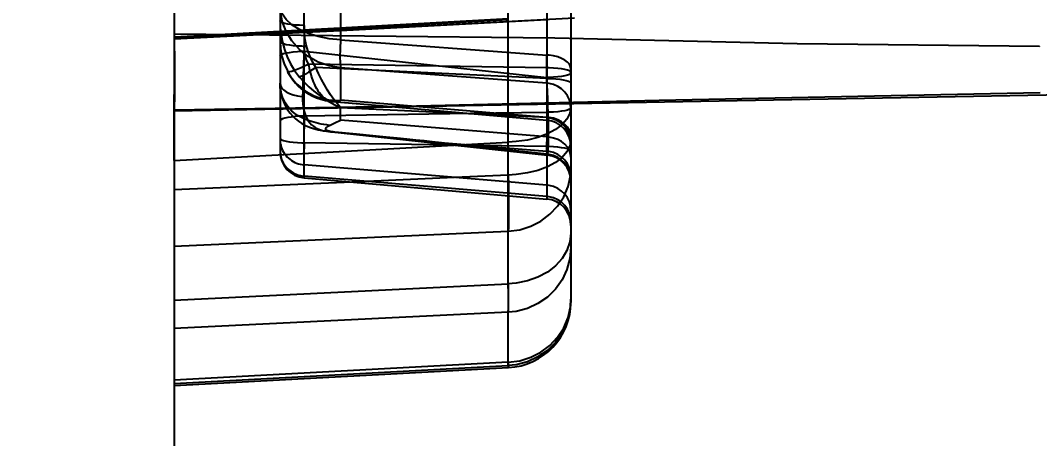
# Model space of a CAD drawing. Header units: millimetres. Extents: x 632 to 3922, y 1402 to 2001.
# Drawn here: x 3702.12 to 3709.85, y 1952.08 to 1955.26 of the extents above; entities that cross this region are included whole.
import ezdxf
from ezdxf.lldxf.tags import DXFTag

# ---------------------------------------------------------------- set-up
doc = ezdxf.new("R2010")
doc.units = ezdxf.units.MM
for name, color, linetype in [('7', 7, 'Continuous'), ('8', 8, 'Continuous'), ('DIM', 7, 'Continuous'), ('H1', 2, 'HIDDEN')]:
    doc.layers.add(name, color=color, linetype=linetype)
doc.styles.add('SY', font='romans.shx', dxfattribs={"width": 0.85, "height": 3, "bigfont": 'ghs.shx'})
tags = doc.linetypes.add('HIDDEN', pattern=[0.375, 0.25, -0.125]).pattern_tags.tags
tags[6:7] = [DXFTag(74, 4), DXFTag(75, 0), DXFTag(340, '0'), DXFTag(46, 1.0), DXFTag(50, 0.0), DXFTag(44, 0.0), DXFTag(45, 0.0)]
tags[4:5] = [DXFTag(74, 4), DXFTag(75, 0), DXFTag(340, '0'), DXFTag(46, 1.0), DXFTag(50, 0.0), DXFTag(44, 0.0), DXFTag(45, 0.0)]
doc.dimstyles.new('BaseStyle', dxfattribs={"dimtxt": 3, "dimasz": 2, "dimexe": 0.6, "dimexo": 0, "dimgap": 1, "dimtad": 1, "dimdsep": 46, "dimtxsty": 'SY', "dimcen": 0, "dimclrd": 3, "dimclre": 3, "dimclrt": 7, "dimaunit": 1, "dimazin": 0, "dimtfac": 1, "dimtmove": 0, "dimatfit": 3, "dimfxl": 1, "dimtolj": 1, "dimtzin": 0, "dimarcsym": 0})

# ---------------------------------------------------------------- blocks, each defined once
blk = doc.blocks.new('*D773')
at = {"layer": 'Defpoints', "color": 0}
for p in [(3690.8239, 1963.7284), (3669.8239, 1938.2284), (3736.3783, 1934.7284)]:
    blk.add_point(p, dxfattribs=at)
at = {"layer": 'DIM', "color": 3, "lineweight": -2}
for p, q in [((3673.8239, 1938.2284), (3664.8168, 1938.2284)), ((3677.8239, 1934.7284), (3673.8239, 1938.2284)), ((3736.3783, 1934.7284), (3677.8239, 1934.7284))]:
    blk.add_line(p, q, dxfattribs=at)
at = {"layer": 'DIM', "color": 7, "insert": (3666.8204, 1940.7284), "char_height": 3, "attachment_point": 5, "style": 'SY', "bg_fill": 3, "box_fill_scale": 1.1, "bg_fill_color": 256, "bg_fill_true_color": 13158600, "bg_fill_transparency": 0}
blk.add_mtext('\\A1;29', dxfattribs=at)
blk = doc.blocks.new('*D774')
at = {"layer": 'Defpoints', "color": 0}
for p in [(3690.8239, 1963.7284), (3669.8239, 1947.7284), (3751.5876, 1947.7284)]:
    blk.add_point(p, dxfattribs=at)
at = {"layer": 'DIM', "color": 3, "lineweight": -2}
blk.add_line((3751.5876, 1947.7284), (3665.0596, 1947.7284), dxfattribs=at)
at = {"layer": 'DIM', "color": 7, "insert": (3666.9418, 1950.2284), "char_height": 3, "attachment_point": 5, "style": 'SY', "bg_fill": 3, "box_fill_scale": 1.1, "bg_fill_color": 256, "bg_fill_true_color": 13158600, "bg_fill_transparency": 0}
blk.add_mtext('\\A1;16', dxfattribs=at)

msp = doc.modelspace()

# ---------------------------------------------------------------- linework, layer by layer
at = {"layer": '7'}
for p, q in [((3703.2843, 1956.3508), (3703.2843, 1955.1531)), ((3703.2843, 1955.1531), (3703.2843, 1954.577)), ((3710.2819, 1954.6958), (3703.2843, 1954.5658)), ((3703.2843, 1954.577), (3703.2843, 1954.5658)), ((3703.2843, 1954.577), (3703.2843, 1954.577)), ((3703.2843, 1954.5658), (3703.2843, 1944.732))]:
    msp.add_line(p, q, dxfattribs=at)
msp.add_polyline3d([(3703.2843, 1955.153, 0), (3703.2846, 1955.1163, 0), (3703.2848, 1955.0796, 0), (3703.285, 1955.0429, 0), (3703.2852, 1955.0066, 0), (3703.2854, 1954.9708, 0), (3703.2855, 1954.9357, 0), (3703.2856, 1954.9015, 0), (3703.2857, 1954.8682, 0), (3703.2857, 1954.8361, 0), (3703.2857, 1954.8053, 0), (3703.2857, 1954.7757, 0), (3703.2857, 1954.7471, 0), (3703.2856, 1954.7197, 0), (3703.2855, 1954.6938, 0), (3703.2854, 1954.6694, 0), (3703.2852, 1954.6468, 0), (3703.285, 1954.6261, 0), (3703.2848, 1954.6074, 0), (3703.2846, 1954.591, 0), (3703.2843, 1954.577, 0)], dxfattribs=at)
at = {"layer": '8'}
for points in [[(3709.8543, 1955.0582, 0), (3708.0148, 1955.0785, 0), (3706.1749, 1955.1227, 0), (3703.2843, 1955.153, 0)], [(3709.8544, 1955.056, 0), (3709.8543, 1955.0582, 0)], [(3703.2843, 1954.577, 0), (3705.1245, 1954.6078, 0), (3706.9652, 1954.6501, 0), (3709.8574, 1954.7096, 0)]]:
    msp.add_polyline3d(points, dxfattribs=at)
at = {"layer": 'H1'}
for p, q in [((3706.2963, 1957.6), (3706.2963, 1953.6397)), ((3705.8206, 1953.2538), (3705.8206, 1957.2142)), ((3704.0875, 1956.8342), (3704.0875, 1955.2542)), ((3704.2708, 1955.2183), (3704.2708, 1956.6324)), ((3706.113, 1956.2255), (3706.113, 1954.8165)), ((3704.5457, 1955.3834), (3704.5457, 1955.11)), ((3704.0875, 1955.2542), (3704.0875, 1954.7795)), ((3704.2708, 1955.2183), (3704.2708, 1955.0222)), ((3704.5457, 1955.1812), (3706.113, 1955.2634)), ((3704.2843, 1955.1675), (3704.5457, 1955.1812)), ((3704.5457, 1955.11), (3706.113, 1954.9931)), ((3704.2708, 1954.3266), (3704.2708, 1955.0222)), ((3704.2708, 1955.0222), (3706.113, 1954.8228)), ((3706.113, 1954.8967), (3704.3041, 1954.9251)), ((3706.113, 1954.8165), (3704.3597, 1954.8989)), ((3704.5457, 1954.8967), (3704.5457, 1954.6493)), ((3706.113, 1954.7798), (3704.5457, 1954.8967)), ((3706.113, 1954.8165), (3706.113, 1954.5214)), ((3704.0875, 1954.7795), (3704.0875, 1954.3625)), ((3704.4875, 1954.6401), (3704.9004, 1954.604)), ((3705.0541, 1954.6066), (3704.5457, 1954.6493)), ((3704.5457, 1954.595), (3706.113, 1954.5214)), ((3704.5457, 1954.4995), (3704.5457, 1954.595)), ((3704.9004, 1954.604), (3705.5338, 1954.5486)), ((3705.7118, 1954.5514), (3705.0541, 1954.6066)), ((3705.5338, 1954.5486), (3706.113, 1954.4979)), ((3706.113, 1954.5177), (3705.7118, 1954.5514)), ((3706.113, 1954.5214), (3706.113, 1954.3709)), ((3706.113, 1954.3709), (3704.5457, 1954.4995)), ((3704.0875, 1954.3625), (3704.0875, 1954.2601)), ((3704.4588, 1954.4119), (3706.1171, 1954.2324)), ((3706.113, 1954.3709), (3706.113, 1954.2977)), ((3705.4125, 1954.3087), (3704.2708, 1954.3266)), ((3704.2708, 1954.0601), (3704.2708, 1954.3266)), ((3705.243, 1954.3349), (3706.113, 1954.2635)), ((3706.113, 1954.2407), (3705.243, 1954.3349)), ((3705.4976, 1954.3073), (3705.4125, 1954.3087)), ((3705.598, 1954.3058), (3705.4976, 1954.3073)), ((3706.113, 1954.2977), (3705.598, 1954.3058)), ((3706.113, 1954.2977), (3706.113, 1954.2557)), ((3706.113, 1954.2635), (3706.113, 1954.2407)), ((3706.113, 1954.2407), (3706.113, 1953.8989)), ((3706.113, 1953.9187), (3704.2708, 1954.0733)), ((3704.2708, 1954.0601), (3706.113, 1953.8989)), ((3705.4109, 1954.0632), (3704.6327, 1954.0284)), ((3705.8206, 1954.0815), (3705.4109, 1954.0632)), ((3704.6327, 1954.0284), (3703.2843, 1953.9682)), ((3703.2843, 1953.5408), (3705.8206, 1953.6541)), ((3706.2963, 1953.532), (3706.2963, 1953.1265)), ((3703.2843, 1953.1291), (3705.8206, 1953.2538)), ((3705.8206, 1953.2538), (3705.8206, 1953.0385)), ((3705.8206, 1953.0385), (3703.2843, 1952.9138)), ((3705.8206, 1952.633), (3705.8206, 1953.0385)), ((3705.8206, 1952.6582), (3703.2843, 1952.5219)), ((3703.2843, 1952.4966), (3705.8206, 1952.633)), ((3703.2843, 1952.481), (3705.8212, 1952.6174))]:
    msp.add_line(p, q, dxfattribs=at)
for points in [[(3704.5457, 1954.8967, 0), (3704.4596, 1954.9113, 0), (3704.3773, 1954.94, 0), (3704.3016, 1954.982, 0), (3704.2345, 1955.036, 0), (3704.1783, 1955.1003, 0), (3704.1345, 1955.173, 0), (3704.1046, 1955.2518, 0), (3704.0894, 1955.3345, 0), (3704.0875, 1955.3765, 0)], [(3704.5457, 1955.11, 0), (3704.4596, 1955.118, 0), (3704.3773, 1955.134, 0), (3704.3016, 1955.1573, 0), (3704.2345, 1955.1873, 0), (3704.1783, 1955.223, 0), (3704.1345, 1955.2634, 0), (3704.1046, 1955.3072, 0), (3704.0894, 1955.3531, 0), (3704.0875, 1955.3765, 0)], [(3705.8219, 1955.2682, 0), (3703.5796, 1955.1453, 0)], [(3705.8206, 1955.2602, 0), (3704.8154, 1955.206, 0), (3703.7401, 1955.1482, 0)], [(3704.2708, 1955.2183, 0), (3704.2363, 1955.2194, 0), (3704.2034, 1955.2215, 0), (3704.1731, 1955.2246, 0), (3704.1463, 1955.2287, 0), (3704.1238, 1955.2335, 0), (3704.1063, 1955.2389, 0), (3704.0943, 1955.2448, 0), (3704.0883, 1955.251, 0), (3704.0875, 1955.2542, 0)], [(3704.0875, 1955.2542, 0), (3704.0895, 1955.1999, 0), (3704.0955, 1955.1453, 0), (3704.1058, 1955.0904, 0), (3704.1208, 1955.0355, 0), (3704.1408, 1954.9808, 0), (3704.1663, 1954.927, 0), (3704.1978, 1954.8748, 0), (3704.2356, 1954.8252, 0)], [(3704.3597, 1954.8989, 0), (3704.3333, 1954.9425, 0), (3704.3131, 1954.9863, 0), (3704.298, 1955.0289, 0), (3704.2871, 1955.07, 0), (3704.2795, 1955.1092, 0), (3704.2745, 1955.1468, 0), (3704.2717, 1955.1831, 0), (3704.2708, 1955.2183, 0)], [(3704.2843, 1955.1675, 0), (3706.3226, 1955.2763, 0)], [(3703.7401, 1955.1482, 0), (3703.2843, 1955.1237, 0)], [(3703.2843, 1955.1156, 0), (3703.8837, 1955.1466, 0)], [(3703.5796, 1955.1453, 0), (3703.2844, 1955.1291, 0)], [(3703.8837, 1955.1466, 0), (3704.2841, 1955.1675, 0), (3704.2843, 1955.1675, 0)], [(3704.0875, 1955.0981, 0), (3704.0905, 1955.0918, 0), (3704.0996, 1955.0857, 0), (3704.1144, 1955.0801, 0), (3704.1345, 1955.0749, 0), (3704.1592, 1955.0705, 0), (3704.1879, 1955.0669, 0), (3704.2196, 1955.0642, 0), (3704.2534, 1955.0626, 0), (3704.2708, 1955.0622, 0)], [(3704.0875, 1955.0981, 0), (3704.091, 1955.0398, 0), (3704.1016, 1954.9824, 0), (3704.119, 1954.9265, 0), (3704.1431, 1954.8729, 0)], [(3704.3041, 1954.9251, 0), (3704.2897, 1954.9577, 0), (3704.2793, 1954.9917, 0), (3704.2729, 1955.0267, 0), (3704.2708, 1955.0622, 0)], [(3704.5457, 1955.11, 0), (3704.5435, 1955.0404, 0), (3704.5427, 1954.9811, 0), (3704.5434, 1954.9338, 0), (3704.5454, 1954.8999, 0), (3704.5457, 1954.8967, 0)], [(3704.0875, 1954.9863, 0), (3704.0905, 1954.9926, 0), (3704.0996, 1954.9986, 0), (3704.1144, 1955.0043, 0), (3704.1345, 1955.0095, 0), (3704.1592, 1955.0139, 0), (3704.1879, 1955.0175, 0), (3704.2196, 1955.0202, 0), (3704.2534, 1955.0218, 0), (3704.2708, 1955.0222, 0)], [(3704.2708, 1955.0222, 0), (3704.2687, 1954.9781, 0), (3704.2667, 1954.9337, 0), (3704.2649, 1954.8892, 0), (3704.2632, 1954.8451, 0), (3704.2618, 1954.8016, 0), (3704.2606, 1954.7592, 0), (3704.2596, 1954.7182, 0), (3704.2588, 1954.6788, 0)], [(3706.2963, 1954.8864, 0), (3706.2932, 1954.905, 0), (3706.2842, 1954.923, 0), (3706.2694, 1954.94, 0), (3706.2493, 1954.9552, 0), (3706.2246, 1954.9684, 0), (3706.1959, 1954.9791, 0), (3706.1642, 1954.987, 0), (3706.1304, 1954.9918, 0), (3706.113, 1954.9931, 0)], [(3706.113, 1954.7798, 0), (3706.1135, 1954.7945, 0), (3706.1139, 1954.8129, 0), (3706.1141, 1954.835, 0), (3706.1142, 1954.8606, 0), (3706.1141, 1954.8895, 0), (3706.1139, 1954.9213, 0), (3706.1135, 1954.956, 0), (3706.113, 1954.9931, 0)], [(3704.1431, 1954.8729, 0), (3704.1436, 1954.8684, 0), (3704.1496, 1954.8668, 0), (3704.1608, 1954.868, 0), (3704.177, 1954.8721, 0), (3704.1975, 1954.8788, 0), (3704.2217, 1954.8881, 0), (3704.249, 1954.8995, 0), (3704.2785, 1954.9129, 0), (3704.3041, 1954.9251, 0)], [(3704.3597, 1954.8989, 0), (3704.3314, 1954.8803, 0), (3704.3046, 1954.8634, 0), (3704.2799, 1954.8486, 0), (3704.2582, 1954.8364, 0), (3704.2401, 1954.8273, 0), (3704.2356, 1954.8252, 0)], [(3704.4875, 1954.6401, 0), (3704.4698, 1954.6431, 0), (3704.4533, 1954.6487, 0), (3704.4372, 1954.6571, 0), (3704.4242, 1954.6661, 0), (3704.4115, 1954.677, 0), (3704.3991, 1954.6901, 0), (3704.3871, 1954.7052, 0), (3704.3802, 1954.7151, 0), (3704.3735, 1954.7257, 0), (3704.3669, 1954.7371, 0), (3704.3605, 1954.7491, 0), (3704.3542, 1954.7621, 0), (3704.3481, 1954.7757, 0), (3704.3422, 1954.7901, 0), (3704.3366, 1954.8052, 0), (3704.3319, 1954.8186, 0), (3704.3274, 1954.8325, 0), (3704.3231, 1954.8468, 0), (3704.319, 1954.8615, 0), (3704.315, 1954.8769, 0), (3704.3112, 1954.8926, 0), (3704.3075, 1954.9087, 0), (3704.3041, 1954.9251, 0)], [(3704.5457, 1954.595, 0), (3704.5205, 1954.6241, 0), (3704.4956, 1954.6558, 0), (3704.4711, 1954.6901, 0), (3704.4472, 1954.7269, 0), (3704.4239, 1954.7663, 0), (3704.4014, 1954.8082, 0), (3704.3799, 1954.8524, 0), (3704.3597, 1954.8989, 0)], [(3706.2963, 1954.8608, 0), (3706.2932, 1954.867, 0), (3706.2842, 1954.8731, 0), (3706.2694, 1954.8788, 0), (3706.2493, 1954.8839, 0), (3706.2246, 1954.8884, 0), (3706.1959, 1954.892, 0), (3706.1642, 1954.8946, 0), (3706.1304, 1954.8963, 0), (3706.113, 1954.8967, 0)], [(3704.1431, 1954.8729, 0), (3704.1549, 1954.8518, 0), (3704.1678, 1954.8314, 0), (3704.182, 1954.8118, 0), (3704.1972, 1954.7931, 0), (3704.2163, 1954.7725, 0), (3704.2367, 1954.7534, 0), (3704.2585, 1954.7357, 0), (3704.2814, 1954.7195, 0), (3704.3134, 1954.7006, 0), (3704.347, 1954.6845, 0), (3704.3825, 1954.6713, 0), (3704.4192, 1954.6611, 0), (3704.4266, 1954.6595, 0)], [(3704.1441, 1954.8671, 0), (3704.1511, 1954.8542, 0), (3704.1662, 1954.8294, 0), (3704.1836, 1954.8047, 0), (3704.2039, 1954.7801, 0), (3704.2261, 1954.7569, 0), (3704.2492, 1954.7363, 0), (3704.275, 1954.7166, 0), (3704.303, 1954.6984, 0), (3704.3324, 1954.6826, 0), (3704.364, 1954.6688, 0), (3704.3975, 1954.6572, 0), (3704.4328, 1954.6482, 0), (3704.4702, 1954.642, 0), (3704.4876, 1954.6401, 0)], [(3704.2356, 1954.8252, 0), (3704.2703, 1954.7872, 0), (3704.3067, 1954.7518, 0), (3704.3445, 1954.7191, 0), (3704.3834, 1954.689, 0), (3704.4231, 1954.6616, 0), (3704.4635, 1954.6368, 0), (3704.5044, 1954.6146, 0), (3704.5457, 1954.595, 0)], [(3706.2963, 1954.8587, 0), (3706.2932, 1954.8524, 0), (3706.2842, 1954.8464, 0), (3706.2694, 1954.8407, 0), (3706.2493, 1954.8355, 0), (3706.2246, 1954.8311, 0), (3706.1959, 1954.8275, 0), (3706.1642, 1954.8248, 0), (3706.1304, 1954.8232, 0), (3706.113, 1954.8228, 0)], [(3706.1171, 1954.2324, 0), (3706.1193, 1954.2351, 0), (3706.1212, 1954.2437, 0), (3706.1228, 1954.2581, 0), (3706.1241, 1954.2784, 0), (3706.1251, 1954.3042, 0), (3706.1257, 1954.3353, 0), (3706.1259, 1954.3712, 0), (3706.1258, 1954.4117, 0), (3706.1253, 1954.456, 0), (3706.1245, 1954.5037, 0), (3706.1233, 1954.554, 0), (3706.1218, 1954.6064, 0), (3706.12, 1954.6601, 0), (3706.1179, 1954.7145, 0), (3706.1155, 1954.769, 0), (3706.113, 1954.8228, 0)], [(3706.113, 1954.8165, 0), (3706.1475, 1954.8154, 0), (3706.1804, 1954.8132, 0), (3706.2107, 1954.8101, 0), (3706.2375, 1954.8061, 0), (3706.26, 1954.8013, 0), (3706.2775, 1954.7958, 0), (3706.2894, 1954.7899, 0), (3706.2955, 1954.7837, 0), (3706.2963, 1954.7806, 0)], [(3706.113, 1954.8165, 0), (3706.1138, 1954.7324, 0), (3706.1141, 1954.6536, 0), (3706.1138, 1954.5825, 0), (3706.113, 1954.5214, 0)], [(3704.4639, 1954.4587, 0), (3704.4421, 1954.4618, 0), (3704.4207, 1954.4652, 0), (3704.3995, 1954.469, 0), (3704.3787, 1954.4734, 0), (3704.3431, 1954.4822, 0), (3704.3089, 1954.4929, 0), (3704.276, 1954.5058, 0), (3704.245, 1954.5208, 0), (3704.2212, 1954.5347, 0), (3704.1989, 1954.5503, 0), (3704.1781, 1954.5676, 0), (3704.1591, 1954.5866, 0), (3704.143, 1954.606, 0), (3704.1287, 1954.6268, 0), (3704.1163, 1954.6493, 0), (3704.106, 1954.6732, 0), (3704.098, 1954.6979, 0), (3704.0922, 1954.7238, 0), (3704.0887, 1954.7511, 0), (3704.0875, 1954.7795, 0)], [(3704.0875, 1954.7795, 0), (3704.0905, 1954.7618, 0), (3704.0996, 1954.7447, 0), (3704.1144, 1954.7286, 0), (3704.1345, 1954.714, 0), (3704.1592, 1954.7015, 0), (3704.1879, 1954.6913, 0), (3704.2196, 1954.6838, 0), (3704.2534, 1954.6792, 0), (3704.2588, 1954.6788, 0)], [(3704.0875, 1954.7793, 0), (3704.0875, 1954.7786, 0), (3704.0888, 1954.7464, 0), (3704.0931, 1954.7122, 0), (3704.0995, 1954.6819, 0), (3704.108, 1954.6535, 0), (3704.1185, 1954.627, 0), (3704.1318, 1954.6001, 0), (3704.1428, 1954.5816, 0)], [(3706.2963, 1954.588, 0), (3706.2932, 1954.6214, 0), (3706.2842, 1954.6538, 0), (3706.2694, 1954.6843, 0), (3706.2493, 1954.7118, 0), (3706.2246, 1954.7355, 0), (3706.1959, 1954.7548, 0), (3706.1642, 1954.769, 0), (3706.1304, 1954.7777, 0), (3706.113, 1954.7798, 0)], [(3703.2843, 1954.573, 0), (3703.2843, 1954.5835, 0), (3703.2843, 1954.694, 0)], [(3704.2588, 1954.6788, 0), (3704.259, 1954.6505, 0), (3704.2607, 1954.6232, 0), (3704.264, 1954.5969, 0), (3704.2663, 1954.5838, 0)], [(3704.2663, 1954.5838, 0), (3704.2689, 1954.5719, 0), (3704.275, 1954.55, 0), (3704.2825, 1954.5295, 0), (3704.2914, 1954.5105, 0), (3704.3019, 1954.493, 0), (3704.3134, 1954.4777, 0), (3704.3262, 1954.464, 0), (3704.3405, 1954.452, 0), (3704.3562, 1954.4415, 0), (3704.3744, 1954.4322, 0), (3704.3943, 1954.4246, 0), (3704.4163, 1954.4186, 0), (3704.4282, 1954.4162, 0), (3704.4406, 1954.4142, 0), (3704.4547, 1954.4124, 0), (3704.4584, 1954.4119, 0)], [(3704.4266, 1954.6595, 0), (3704.4564, 1954.6541, 0), (3704.4945, 1954.65, 0), (3704.5237, 1954.6489, 0), (3704.5362, 1954.649, 0), (3704.541, 1954.6491, 0), (3704.5416, 1954.6491, 0), (3704.5457, 1954.6493, 0)], [(3706.2963, 1954.5987, 0), (3706.2887, 1954.5523, 0), (3706.266, 1954.5072, 0), (3706.229, 1954.465, 0), (3706.1788, 1954.4268, 0), (3706.117, 1954.3938, 0), (3706.0453, 1954.3671, 0), (3705.966, 1954.3473, 0), (3705.8815, 1954.3353, 0), (3705.8206, 1954.3316, 0)], [(3706.2963, 1954.5936, 0), (3706.2932, 1954.5873, 0), (3706.2842, 1954.5813, 0), (3706.2694, 1954.5756, 0), (3706.2493, 1954.5704, 0), (3706.2246, 1954.566, 0), (3706.1959, 1954.5624, 0), (3706.1642, 1954.5597, 0), (3706.1304, 1954.5581, 0), (3706.113, 1954.5577, 0)], [(3703.2843, 1954.1926, 0), (3703.2843, 1954.3314, 0), (3703.2843, 1954.4621, 0), (3703.2843, 1954.573, 0)], [(3704.2708, 1954.5288, 0), (3704.2363, 1954.5277, 0), (3704.2034, 1954.5255, 0), (3704.1731, 1954.5224, 0), (3704.1463, 1954.5183, 0), (3704.1238, 1954.5135, 0), (3704.1063, 1954.5081, 0), (3704.0943, 1954.5022, 0), (3704.0883, 1954.496, 0), (3704.0875, 1954.4929, 0)], [(3704.1428, 1954.5816, 0), (3704.1473, 1954.5747, 0), (3704.1651, 1954.5508, 0), (3704.1848, 1954.5286, 0), (3704.2062, 1954.5085, 0), (3704.2288, 1954.4905, 0), (3704.2537, 1954.474, 0), (3704.2808, 1954.4591, 0), (3704.3104, 1954.4458, 0), (3704.3425, 1954.4345, 0), (3704.3778, 1954.425, 0), (3704.419, 1954.4171, 0), (3704.4589, 1954.4119, 0)], [(3705.5338, 1954.5486, 0), (3704.2708, 1954.5288, 0)], [(3704.2708, 1954.5288, 0), (3704.2708, 1954.5287, 0), (3704.2708, 1954.5022, 0), (3704.2708, 1954.4752, 0), (3704.2708, 1954.4477, 0), (3704.2708, 1954.4327, 0)], [(3706.113, 1954.5577, 0), (3705.5338, 1954.5486, 0)], [(3706.2963, 1954.3674, 0), (3706.2932, 1954.3942, 0), (3706.2842, 1954.4203, 0), (3706.2694, 1954.4447, 0), (3706.2493, 1954.4667, 0), (3706.2246, 1954.4858, 0), (3706.1959, 1954.5012, 0), (3706.1642, 1954.5126, 0), (3706.1304, 1954.5196, 0), (3706.113, 1954.5214, 0)], [(3706.2963, 1954.3258, 0), (3706.2932, 1954.3593, 0), (3706.2842, 1954.3917, 0), (3706.2694, 1954.4221, 0), (3706.2493, 1954.4497, 0), (3706.2246, 1954.4734, 0), (3706.1959, 1954.4927, 0), (3706.1642, 1954.5068, 0), (3706.1304, 1954.5155, 0), (3706.113, 1954.5177, 0)], [(3704.5028, 1954.4083, 0), (3704.492, 1954.4095, 0), (3704.4813, 1954.4108, 0), (3704.4709, 1954.4124, 0), (3704.4666, 1954.4132, 0), (3704.4625, 1954.4141, 0), (3704.4584, 1954.415, 0), (3704.4546, 1954.4161, 0), (3704.4515, 1954.417, 0), (3704.4486, 1954.418, 0), (3704.4459, 1954.4191, 0), (3704.4435, 1954.4202, 0), (3704.4413, 1954.4214, 0), (3704.4394, 1954.4227, 0), (3704.4378, 1954.424, 0), (3704.4365, 1954.4254, 0), (3704.4353, 1954.427, 0), (3704.4345, 1954.4288, 0), (3704.4341, 1954.4305, 0), (3704.434, 1954.4322, 0), (3704.4344, 1954.4347, 0), (3704.4353, 1954.4372, 0), (3704.4368, 1954.4396, 0), (3704.4387, 1954.4421, 0), (3704.442, 1954.4454, 0), (3704.4459, 1954.4486, 0), (3704.4506, 1954.4518, 0), (3704.4557, 1954.4548, 0), (3704.4597, 1954.4568, 0), (3704.4639, 1954.4587, 0)], [(3704.4639, 1954.4587, 0), (3704.5048, 1954.4779, 0), (3704.5457, 1954.4995, 0)], [(3704.0875, 1954.3625, 0), (3704.0905, 1954.3562, 0), (3704.0996, 1954.3502, 0), (3704.1144, 1954.3445, 0), (3704.1345, 1954.3393, 0), (3704.1592, 1954.3349, 0), (3704.1879, 1954.3313, 0), (3704.2196, 1954.3286, 0), (3704.2534, 1954.327, 0), (3704.2708, 1954.3266, 0)], [(3704.4584, 1954.4119, 0), (3704.4696, 1954.4108, 0), (3704.4856, 1954.4095, 0), (3704.494, 1954.4089, 0), (3704.5028, 1954.4083, 0)], [(3705.243, 1954.3349, 0), (3705.1815, 1954.3408, 0), (3705.1181, 1954.3469, 0), (3705.0508, 1954.3534, 0), (3704.9768, 1954.3606, 0), (3704.8925, 1954.3689, 0), (3704.7925, 1954.3788, 0), (3704.6678, 1954.3914, 0), (3704.5028, 1954.4083, 0)], [(3706.2963, 1954.2169, 0), (3706.2932, 1954.2438, 0), (3706.2842, 1954.2698, 0), (3706.2694, 1954.2942, 0), (3706.2493, 1954.3163, 0), (3706.2246, 1954.3353, 0), (3706.1959, 1954.3508, 0), (3706.1642, 1954.3622, 0), (3706.1304, 1954.3691, 0), (3706.113, 1954.3709, 0)], [(3706.113, 1954.3709, 0), (3706.1134, 1954.333, 0), (3706.1136, 1954.3021, 0), (3706.1134, 1954.2788, 0), (3706.113, 1954.2635, 0)], [(3703.2843, 1954.1926, 0), (3704.8154, 1954.2763, 0), (3705.4057, 1954.3088, 0)], [(3704.0875, 1954.3508, 0), (3704.088, 1954.3365, 0), (3704.0897, 1954.3223, 0), (3704.0924, 1954.3083, 0), (3704.0963, 1954.2945, 0), (3704.1011, 1954.281, 0), (3704.1071, 1954.2679, 0), (3704.114, 1954.2552, 0), (3704.1218, 1954.2431, 0), (3704.1306, 1954.2315, 0), (3704.1402, 1954.2207, 0), (3704.1507, 1954.2105, 0), (3704.1619, 1954.2011, 0), (3704.1738, 1954.1925, 0), (3704.1864, 1954.1848, 0), (3704.1995, 1954.178, 0), (3704.2131, 1954.1722, 0), (3704.2271, 1954.1673, 0), (3704.2414, 1954.1635, 0), (3704.256, 1954.1607, 0), (3704.2708, 1954.1589, 0)], [(3704.2708, 1954.3269, 0), (3704.2708, 1954.3168, 0), (3704.2708, 1954.2937, 0), (3704.2708, 1954.2798, 0)], [(3705.4057, 1954.3088, 0), (3705.4095, 1954.309, 0)], [(3705.4095, 1954.309, 0), (3705.4578, 1954.3116, 0)], [(3705.4578, 1954.3116, 0), (3705.4988, 1954.3139, 0)], [(3705.4988, 1954.3139, 0), (3705.8206, 1954.3316, 0)], [(3706.2963, 1954.3487, 0), (3706.2887, 1954.3022, 0), (3706.266, 1954.2572, 0), (3706.229, 1954.2149, 0), (3706.1788, 1954.1767, 0), (3706.117, 1954.1437, 0), (3706.0453, 1954.117, 0), (3705.966, 1954.0973, 0), (3705.8815, 1954.0852, 0), (3705.8206, 1954.0815, 0)], [(3706.113, 1954.2556, 0), (3706.113, 1954.286, 0), (3706.113, 1954.3252, 0), (3706.113, 1954.3339, 0)], [(3706.2963, 1954.2618, 0), (3706.2932, 1954.268, 0), (3706.2842, 1954.2741, 0), (3706.2694, 1954.2798, 0), (3706.2493, 1954.2849, 0), (3706.2246, 1954.2894, 0), (3706.1959, 1954.293, 0), (3706.1642, 1954.2956, 0), (3706.1304, 1954.2973, 0), (3706.113, 1954.2977, 0)], [(3704.0875, 1954.2652, 0), (3704.0905, 1954.2318, 0), (3704.0996, 1954.1993, 0), (3704.1144, 1954.1689, 0), (3704.1345, 1954.1414, 0), (3704.1592, 1954.1177, 0), (3704.1879, 1954.0984, 0), (3704.2196, 1954.0842, 0), (3704.2534, 1954.0755, 0), (3704.2708, 1954.0733, 0)], [(3706.2963, 1954.0666, 0), (3706.2932, 1954.1009, 0), (3706.2842, 1954.1342, 0), (3706.2694, 1954.1654, 0), (3706.2493, 1954.1936, 0), (3706.2246, 1954.218, 0), (3706.1959, 1954.2378, 0), (3706.1642, 1954.2523, 0), (3706.1304, 1954.2612, 0), (3706.113, 1954.2635, 0)], [(3706.2963, 1954.0438, 0), (3706.2932, 1954.0781, 0), (3706.2842, 1954.1114, 0), (3706.2694, 1954.1426, 0), (3706.2493, 1954.1708, 0), (3706.2246, 1954.1952, 0), (3706.1959, 1954.215, 0), (3706.1642, 1954.2295, 0), (3706.1304, 1954.2385, 0), (3706.113, 1954.2407, 0)], [(3706.113, 1954.2407, 0), (3706.1151, 1954.2346, 0), (3706.1171, 1954.2324, 0)], [(3706.113, 1954.0043, 0), (3704.2708, 1954.1589, 0)], [(3705.8206, 1953.6541, 0), (3705.9072, 1953.6658, 0), (3705.9904, 1953.6917, 0), (3706.0677, 1953.7311, 0), (3706.1367, 1953.7828, 0), (3706.1952, 1953.8452, 0), (3706.2416, 1953.9163, 0), (3706.2744, 1953.9942, 0), (3706.2925, 1954.0763, 0), (3706.2963, 1954.135, 0)], [(3705.8206, 1954.0815, 0), (3705.8213, 1954.0072, 0), (3705.8219, 1953.9379, 0), (3705.8223, 1953.8741, 0), (3705.8224, 1953.8163, 0), (3705.8223, 1953.765, 0), (3705.8219, 1953.7206, 0), (3705.8213, 1953.6836, 0), (3705.8206, 1953.6541, 0)], [(3706.2963, 1953.8124, 0), (3706.2932, 1953.8459, 0), (3706.2842, 1953.8783, 0), (3706.2694, 1953.9087, 0), (3706.2493, 1953.9362, 0), (3706.2246, 1953.96, 0), (3706.1959, 1953.9792, 0), (3706.1642, 1953.9934, 0), (3706.1304, 1954.0021, 0), (3706.113, 1954.0043, 0)], [(3706.2963, 1953.7268, 0), (3706.2932, 1953.7603, 0), (3706.2842, 1953.7927, 0), (3706.2694, 1953.8232, 0), (3706.2493, 1953.8507, 0), (3706.2246, 1953.8744, 0), (3706.1959, 1953.8937, 0), (3706.1642, 1953.9078, 0), (3706.1304, 1953.9165, 0), (3706.113, 1953.9187, 0)], [(3706.2963, 1953.6397, 0), (3706.2887, 1953.5726, 0), (3706.266, 1953.5075, 0), (3706.229, 1953.4465, 0), (3706.1788, 1953.3913, 0), (3706.117, 1953.3437, 0), (3706.0453, 1953.3051, 0), (3705.966, 1953.2766, 0), (3705.8815, 1953.2592, 0), (3705.8206, 1953.2538, 0)], [(3706.2963, 1953.6397, 0), (3706.2963, 1953.6017, 0), (3706.2963, 1953.5708, 0), (3706.2963, 1953.5474, 0), (3706.2963, 1953.532, 0)], [(3706.2963, 1953.532, 0), (3706.2887, 1953.4462, 0), (3706.266, 1953.363, 0), (3706.229, 1953.2849, 0), (3706.1788, 1953.2143, 0), (3706.117, 1953.1534, 0), (3706.0453, 1953.104, 0), (3705.966, 1953.0676, 0), (3705.8815, 1953.0453, 0), (3705.8206, 1953.0385, 0)], [(3705.8206, 1953.0385, 0), (3705.8212, 1953.0694, 0), (3705.8215, 1953.1161, 0), (3705.8212, 1953.1779, 0), (3705.8206, 1953.2538, 0)], [(3705.8206, 1952.6582, 0), (3705.9072, 1952.6699, 0), (3705.9904, 1952.6958, 0), (3706.0677, 1952.7353, 0), (3706.1367, 1952.7869, 0), (3706.1952, 1952.8493, 0), (3706.2416, 1952.9205, 0), (3706.2744, 1952.9983, 0), (3706.2925, 1953.0804, 0), (3706.2963, 1953.1391, 0)], [(3706.2963, 1953.1265, 0), (3706.2887, 1953.0407, 0), (3706.266, 1952.9575, 0), (3706.229, 1952.8794, 0), (3706.1788, 1952.8088, 0), (3706.117, 1952.7479, 0), (3706.0453, 1952.6985, 0), (3705.966, 1952.6621, 0), (3705.8815, 1952.6398, 0), (3705.8206, 1952.633, 0)], [(3706.2963, 1953.1265, 0), (3706.2963, 1953.1206, 0), (3706.2963, 1953.1187, 0)], [(3705.8206, 1952.6582, 0), (3705.8212, 1952.6277, 0), (3705.8212, 1952.6174, 0)], [(3705.8212, 1952.6174, 0), (3705.821, 1952.6213, 0), (3705.8206, 1952.633, 0)]]:
    msp.add_polyline3d(points, dxfattribs=at)
for centre, radius, start, end in [((3706.0955, 1954.2979), 0.2008, 0, 85), ((3704.2883, 1954.2601), 0.2008, 180, 265), ((3706.0955, 1954.0328), 0.2008, 0, 83.82367), ((3706.0955, 1953.6989), 0.2008, 0, 85), ((3705.7943, 1953.1187), 0.502, 273.07904, 0)]:
    msp.add_arc(centre, radius, start, end, dxfattribs=at)

# ---------------------------------------------------------------- next in the draw order: dimensions: what is measured, and where the dimension line sits
at = {"layer": 'DIM'}
dim = msp.add_ordinate_dim(feature_location=(3736.3783, 1934.7284), offset=(-66.5544, 3.5), dtype=0, origin=(3690.8239, 1963.7284), dimstyle='BaseStyle', override={"dimtfill": 1}, dxfattribs=at)
dim.commit()
dim.dimension.update_dxf_attribs({"geometry": '*D773', "text_midpoint": (3666.8204, 1940.7284)})

# ---------------------------------------------------------------- next in the draw order: dimensions: what is measured, and where the dimension line sits
dim = msp.add_ordinate_dim(feature_location=(3751.5876, 1947.7284), offset=(-81.7636, 0), dtype=0, origin=(3690.8239, 1963.7284), dimstyle='BaseStyle', override={"dimtfill": 1}, dxfattribs=at)
dim.commit()
dim.dimension.update_dxf_attribs({"geometry": '*D774', "text_midpoint": (3666.9418, 1950.2284)})

doc.saveas('drawing.dxf')
